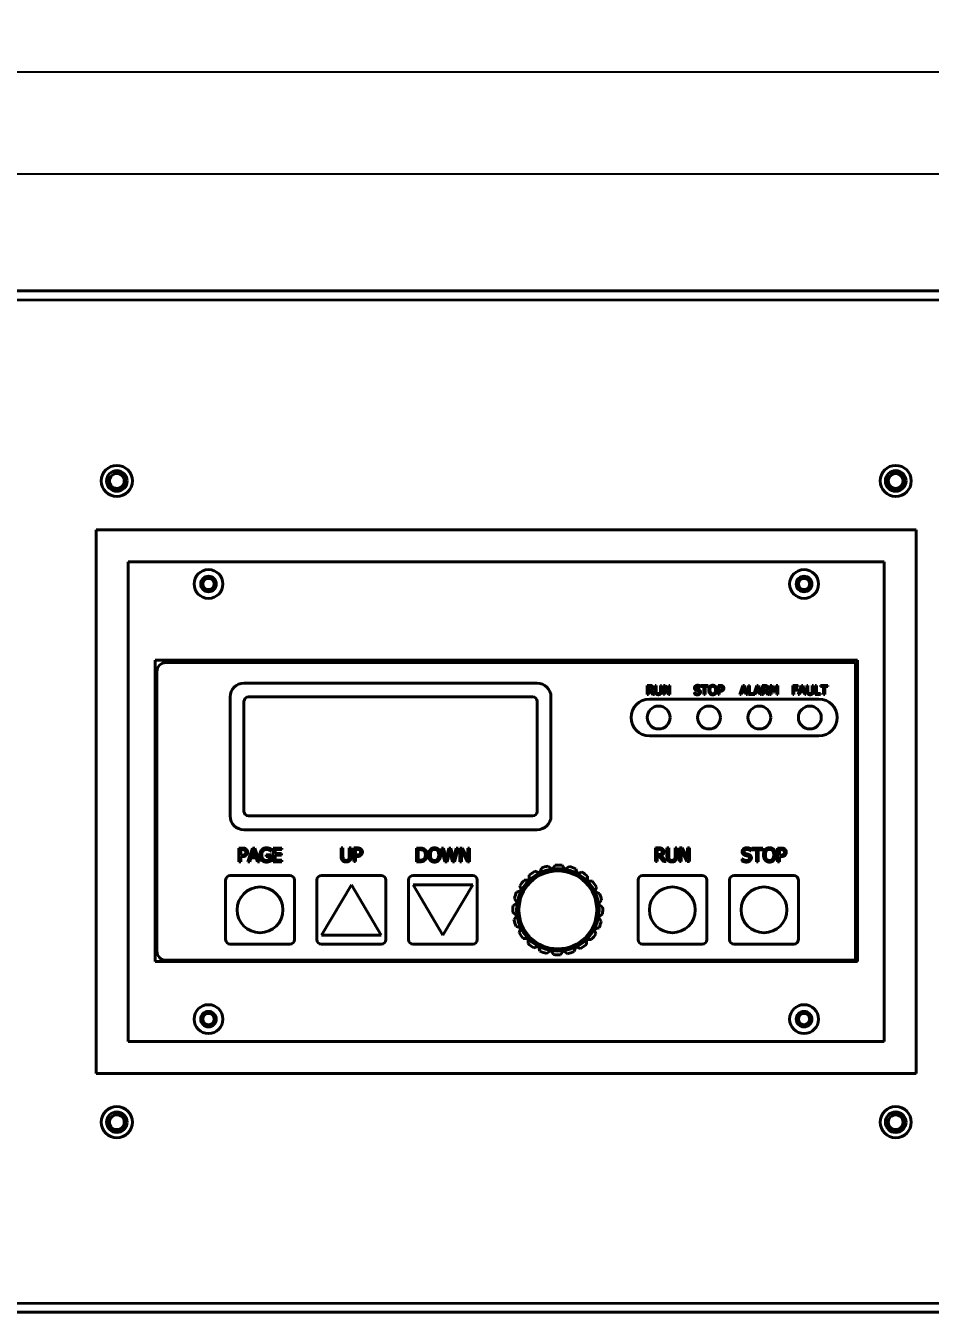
# Model space of a CAD drawing. Header units: millimetres. Extents: x 0 to 1682, y 0 to 1188.
# Drawn here: x 867.9 to 1065.4, y 654.1 to 935 of the extents above; entities that cross this region are included whole.
import ezdxf

# ---------------------------------------------------------------- set-up
doc = ezdxf.new("R2010")
doc.units = ezdxf.units.MM
doc.header["$LTSCALE"] = 2
for name, color, linetype, lineweight in [('가시적인 것(ISO)', 3, 'Continuous', 40), ('가시적인 좁은 것(ISO)', 3, 'Continuous', 35), ('치수(ISO)', 2, 'Continuous', 25)]:
    doc.layers.add(name, color=color, linetype=linetype, lineweight=lineweight)
doc.styles.add('치수 텍스트_PSTEK_POSCO', font='isocp.shx')
doc.dimstyles.new('치수_PSTEK_POSCO', dxfattribs={"dimscale": 2, "dimtxt": 3.5, "dimasz": 2.5, "dimexe": 2, "dimexo": 2.5, "dimgap": 1, "dimtad": 1, "dimrnd": 1e-08, "dimdsep": 46, "dimtxsty": '치수 텍스트_PSTEK_POSCO', "dimcen": 0.09, "dimdle": 10, "dimclrd": 7, "dimclre": 7, "dimclrt": 2, "dimadec": 1, "dimazin": 2, "dimtfac": 1, "dimtmove": 0, "dimatfit": 3, "dimfxl": 0, "dimtolj": 1, "dimlwd": -1, "dimlwe": -1, "dimarcsym": 0})

# ---------------------------------------------------------------- blocks, each defined once
blk = doc.blocks.new('*D22')
at = {"layer": 'Defpoints', "color": 0, "transparency": 16777216}
for p in [(552.82, 902.56), (1124.82, 862.37), (552.82, 858.37)]:
    blk.add_point(p, dxfattribs=at)
at = {"layer": '치수(ISO)', "color": 7, "transparency": 16777216}
for p, q in [((552.82, 863.37), (552.82, 906.56)), ((1124.82, 867.37), (1124.82, 906.56)), ((1119.82, 902.56), (557.82, 902.56))]:
    blk.add_line(p, q, dxfattribs=at)
for points in [[(557.82, 903.4), (557.82, 901.73), (552.82, 902.56)], [(1119.82, 903.4), (1119.82, 901.73), (1124.82, 902.56)]]:
    blk.add_solid(points, dxfattribs=at)
at = {"layer": '치수(ISO)', "color": 2, "transparency": 16777216, "insert": (832.31, 908.07), "char_height": 7, "attachment_point": 4, "style": '치수 텍스트_PSTEK_POSCO'}
blk.add_mtext('\\A1;572', dxfattribs=at)
blk = doc.blocks.new('*D23')
at = {"layer": 'Defpoints', "color": 0, "transparency": 16777216}
for p in [(1132.82, 924.91), (542.82, 872.62), (1132.82, 872.62)]:
    blk.add_point(p, dxfattribs=at)
at = {"layer": '치수(ISO)', "color": 7, "transparency": 16777216}
for p, q in [((542.82, 877.62), (542.82, 928.91)), ((1132.82, 877.62), (1132.82, 928.91)), ((547.82, 924.91), (1127.82, 924.91))]:
    blk.add_line(p, q, dxfattribs=at)
for points in [[(547.82, 925.74), (547.82, 924.07), (542.82, 924.91)], [(1127.82, 925.74), (1127.82, 924.07), (1132.82, 924.91)]]:
    blk.add_solid(points, dxfattribs=at)
at = {"layer": '치수(ISO)', "color": 2, "transparency": 16777216, "insert": (831.51, 930.41), "char_height": 7, "attachment_point": 4, "style": '치수 텍스트_PSTEK_POSCO'}
blk.add_mtext('\\A1;590', dxfattribs=at)

msp = doc.modelspace()

# ---------------------------------------------------------------- linework, layer by layer
at = {"layer": '가시적인 것(ISO)'}
for p, q in [((567.821, 877.117), (1097.821, 877.117)), ((883.321, 824.967), (1062.321, 824.967)), ((883.321, 706.267), (883.321, 824.967)), ((1062.321, 824.967), (1062.321, 706.267)), ((890.321, 817.967), (890.321, 713.267)), ((1055.321, 817.967), (890.321, 817.967)), ((1055.321, 713.267), (1055.321, 817.967)), ((896.171, 730.667), (896.171, 796.467)), ((896.171, 796.467), (1049.471, 796.467)), ((1049.071, 795.967), (898.571, 795.967)), ((1049.071, 730.967), (1049.071, 795.967)), ((1049.471, 796.467), (1049.471, 730.667)), ((896.571, 793.967), (896.571, 732.967)), ((979.571, 791.467), (915.571, 791.467)), ((1003.6, 788.989), (1003.6, 790.989)), ((1003.6, 790.989), (1004.116, 790.989)), ((1004.13, 790.758), (1003.866, 790.758)), ((1003.866, 790.758), (1003.866, 790.006)), ((1003.866, 790.006), (1004.1, 790.006)), ((1004.171, 789.784), (1003.866, 789.784)), ((1003.866, 789.784), (1003.866, 788.989)), ((1004.803, 788.989), (1004.171, 789.784)), ((1004.437, 789.859), (1005.148, 788.989)), ((1005.283, 789.741), (1005.283, 790.989)), ((1005.283, 790.989), (1005.549, 790.989)), ((1005.549, 790.989), (1005.549, 789.741)), ((1006.464, 789.734), (1006.464, 790.989)), ((1006.464, 790.989), (1006.73, 790.989)), ((1006.73, 790.989), (1006.73, 789.741)), ((1007.111, 788.989), (1007.111, 790.989)), ((1007.111, 790.989), (1007.489, 790.989)), ((1008.244, 788.989), (1007.359, 790.713)), ((1007.359, 790.713), (1007.359, 788.989)), ((1007.489, 790.989), (1008.294, 789.405)), ((1008.294, 789.405), (1008.294, 790.989)), ((1008.294, 790.989), (1008.542, 790.989)), ((1008.542, 790.989), (1008.542, 788.989)), ((1013.874, 789.087), (1013.874, 789.421)), ((1013.874, 789.421), (1013.894, 789.421)), ((1015.156, 790.556), (1015.137, 790.556)), ((1015.156, 790.873), (1015.156, 790.556)), ((1015.301, 790.731), (1015.301, 790.967)), ((1015.301, 790.967), (1016.908, 790.967)), ((1015.972, 790.731), (1015.301, 790.731)), ((1015.972, 788.967), (1015.972, 790.731)), ((1016.908, 790.731), (1016.237, 790.731)), ((1016.237, 790.731), (1016.237, 788.967)), ((1016.908, 790.967), (1016.908, 790.731)), ((1019.057, 788.967), (1019.057, 790.967)), ((1019.057, 790.967), (1019.56, 790.967)), ((1019.544, 790.737), (1019.323, 790.737)), ((1019.323, 790.737), (1019.323, 789.94)), ((1019.323, 789.94), (1019.505, 789.94)), ((1019.549, 789.713), (1019.323, 789.713)), ((1019.323, 789.713), (1019.323, 788.967)), ((1023.811, 788.967), (1024.485, 790.967)), ((1024.262, 789.527), (1024.08, 788.967)), ((1025.025, 789.527), (1024.262, 789.527)), ((1024.643, 790.695), (1024.335, 789.754)), ((1024.335, 789.754), (1024.952, 789.754)), ((1024.485, 790.967), (1024.813, 790.967)), ((1024.952, 789.754), (1024.643, 790.695)), ((1024.813, 790.967), (1025.487, 788.967)), ((1025.207, 788.967), (1025.025, 789.527)), ((1025.677, 788.967), (1025.677, 790.967)), ((1025.677, 790.967), (1025.942, 790.967)), ((1025.942, 790.967), (1025.942, 789.204)), ((1026.835, 788.987), (1027.503, 790.967)), ((1027.279, 789.527), (1027.098, 788.967)), ((1028.043, 789.527), (1027.279, 789.527)), ((1027.66, 790.695), (1027.352, 789.754)), ((1027.352, 789.754), (1027.97, 789.754)), ((1027.503, 790.967), (1027.831, 790.967)), ((1027.97, 789.754), (1027.66, 790.695)), ((1027.831, 790.967), (1028.505, 788.967)), ((1028.224, 788.967), (1028.043, 789.527)), ((1028.694, 788.967), (1028.694, 790.967)), ((1028.694, 790.967), (1029.21, 790.967)), ((1029.224, 790.737), (1028.96, 790.737)), ((1028.96, 790.737), (1028.96, 789.985)), ((1028.96, 789.985), (1029.194, 789.985)), ((1029.265, 789.763), (1028.96, 789.763)), ((1028.96, 789.763), (1028.96, 788.967)), ((1029.897, 788.967), (1029.265, 789.763)), ((1029.531, 789.838), (1030.242, 788.967)), ((1030.401, 788.967), (1030.401, 790.967)), ((1030.401, 790.967), (1030.764, 790.967)), ((1031.166, 789.519), (1030.649, 790.69)), ((1030.649, 790.69), (1030.649, 788.967)), ((1030.764, 790.967), (1031.263, 789.854)), ((1031.328, 789.519), (1031.166, 789.519)), ((1031.263, 789.854), (1031.746, 790.967)), ((1031.85, 790.69), (1031.328, 789.519)), ((1031.746, 790.967), (1032.116, 790.967)), ((1031.85, 788.967), (1031.85, 790.69)), ((1032.116, 790.967), (1032.116, 788.967)), ((1035.342, 788.989), (1035.342, 790.989)), ((1035.342, 790.989), (1036.538, 790.989)), ((1036.538, 790.752), (1035.608, 790.752)), ((1035.608, 790.752), (1035.608, 790.188)), ((1035.608, 790.188), (1036.499, 790.188)), ((1036.499, 789.951), (1035.608, 789.951)), ((1035.608, 789.951), (1035.608, 788.989)), ((1036.499, 790.188), (1036.499, 789.951)), ((1036.538, 790.989), (1036.538, 790.752)), ((1036.561, 788.989), (1037.235, 790.989)), ((1037.011, 789.548), (1036.83, 788.989)), ((1037.775, 789.548), (1037.011, 789.548)), ((1037.392, 790.716), (1037.084, 789.775)), ((1037.084, 789.775), (1037.702, 789.775)), ((1037.235, 790.989), (1037.562, 790.989)), ((1037.702, 789.775), (1037.392, 790.716)), ((1037.562, 790.989), (1038.237, 788.989)), ((1037.956, 788.989), (1037.775, 789.548)), ((1038.402, 789.741), (1038.402, 790.989)), ((1038.402, 790.989), (1038.668, 790.989)), ((1038.668, 790.989), (1038.668, 789.741)), ((1039.583, 789.734), (1039.583, 790.989)), ((1039.583, 790.989), (1039.849, 790.989)), ((1039.849, 790.989), (1039.849, 789.741)), ((1040.23, 788.989), (1040.23, 790.989)), ((1040.23, 790.989), (1040.496, 790.989)), ((1040.496, 790.989), (1040.496, 789.225)), ((1041.394, 790.752), (1041.394, 790.989)), ((1041.394, 790.989), (1043.002, 790.989)), ((1042.065, 790.752), (1041.394, 790.752)), ((1042.065, 788.989), (1042.065, 790.752)), ((1043.002, 790.752), (1042.331, 790.752)), ((1042.331, 790.752), (1042.331, 788.989)), ((1043.002, 790.989), (1043.002, 790.752)), ((912.571, 788.467), (912.571, 762.467)), ((915.571, 763.467), (915.571, 787.467)), ((916.571, 788.467), (978.571, 788.467)), ((979.571, 787.467), (979.571, 763.467)), ((982.571, 762.467), (982.571, 788.467)), ((1003.866, 788.989), (1003.6, 788.989)), ((1041.071, 787.967), (1004.071, 787.967)), ((1005.148, 788.989), (1004.803, 788.989)), ((1007.359, 788.989), (1007.111, 788.989)), ((1008.542, 788.989), (1008.244, 788.989)), ((1016.237, 788.967), (1015.972, 788.967)), ((1019.323, 788.967), (1019.057, 788.967)), ((1024.08, 788.967), (1023.811, 788.967)), ((1025.487, 788.967), (1025.207, 788.967)), ((1027.098, 788.967), (1025.677, 788.967)), ((1025.942, 789.204), (1026.835, 789.204)), ((1026.835, 789.204), (1026.835, 788.987)), ((1028.505, 788.967), (1028.224, 788.967)), ((1028.96, 788.967), (1028.694, 788.967)), ((1030.242, 788.967), (1029.897, 788.967)), ((1030.649, 788.967), (1030.401, 788.967)), ((1032.116, 788.967), (1031.85, 788.967)), ((1035.608, 788.989), (1035.342, 788.989)), ((1036.83, 788.989), (1036.561, 788.989)), ((1038.237, 788.989), (1037.956, 788.989)), ((1041.389, 788.989), (1040.23, 788.989)), ((1040.496, 789.225), (1041.389, 789.225)), ((1041.389, 789.225), (1041.389, 788.989)), ((1042.331, 788.989), (1042.065, 788.989)), ((1004.071, 779.967), (1041.071, 779.967)), ((978.571, 762.467), (916.571, 762.467)), ((915.571, 759.467), (979.571, 759.467)), ((914.465, 752.47), (914.465, 755.47)), ((914.465, 755.47), (915.219, 755.47)), ((915.195, 755.125), (914.864, 755.125)), ((914.864, 755.125), (914.864, 753.929)), ((914.864, 753.929), (915.136, 753.929)), ((915.202, 753.588), (914.864, 753.588)), ((914.864, 753.588), (914.864, 752.47)), ((916.418, 752.47), (917.429, 755.47)), ((917.094, 753.309), (916.821, 752.47)), ((918.239, 753.309), (917.094, 753.309)), ((917.665, 755.061), (917.203, 753.649)), ((917.203, 753.649), (918.129, 753.649)), ((917.429, 755.47), (917.92, 755.47)), ((918.129, 753.649), (917.665, 755.061)), ((917.92, 755.47), (918.931, 752.47)), ((918.511, 752.47), (918.239, 753.309)), ((920.38, 753.63), (920.38, 753.98)), ((920.38, 753.98), (921.47, 753.98)), ((921.076, 753.63), (920.38, 753.63)), ((921.076, 752.854), (921.076, 753.63)), ((921.457, 754.784), (921.423, 754.784)), ((921.457, 755.266), (921.457, 754.784)), ((921.47, 753.98), (921.47, 752.669)), ((921.97, 752.47), (921.97, 755.47)), ((921.97, 755.47), (923.847, 755.47)), ((923.847, 755.115), (922.369, 755.115)), ((922.369, 755.115), (922.369, 754.293)), ((922.369, 754.293), (923.747, 754.293)), ((923.747, 753.938), (922.369, 753.938)), ((922.369, 753.938), (922.369, 752.825)), ((922.369, 752.825), (923.847, 752.825)), ((923.747, 754.293), (923.747, 753.938)), ((923.847, 755.47), (923.847, 755.115)), ((923.847, 752.825), (923.847, 752.47)), ((936.778, 753.627), (936.778, 755.499)), ((936.778, 755.499), (937.177, 755.499)), ((937.177, 755.499), (937.177, 753.627)), ((938.55, 753.617), (938.55, 755.499)), ((938.55, 755.499), (938.949, 755.499)), ((938.949, 755.499), (938.949, 753.627)), ((939.52, 752.499), (939.52, 755.499)), ((939.52, 755.499), (940.274, 755.499)), ((940.25, 755.154), (939.919, 755.154)), ((939.919, 755.154), (939.919, 753.958)), ((939.919, 753.958), (940.191, 753.958)), ((940.257, 753.617), (939.919, 753.617)), ((939.919, 753.617), (939.919, 752.499)), ((953.209, 752.467), (953.209, 755.467)), ((953.209, 755.467), (953.892, 755.467)), ((953.912, 755.122), (953.608, 755.122)), ((953.608, 755.122), (953.608, 752.813)), ((953.608, 752.813), (953.912, 752.813)), ((959.442, 752.467), (958.677, 755.467)), ((958.677, 755.467), (959.088, 755.467)), ((959.088, 755.467), (959.69, 752.98)), ((959.69, 752.98), (960.289, 755.467)), ((960.478, 754.957), (959.885, 752.467)), ((960.289, 755.467), (960.694, 755.467)), ((961.088, 752.467), (960.478, 754.957)), ((960.694, 755.467), (961.297, 752.951)), ((961.297, 752.951), (961.898, 755.467)), ((962.289, 755.467), (961.536, 752.467)), ((961.898, 755.467), (962.289, 755.467)), ((962.647, 752.467), (962.647, 755.467)), ((962.647, 755.467), (963.213, 755.467)), ((964.346, 752.467), (963.019, 755.054)), ((963.019, 755.054), (963.019, 752.467)), ((963.213, 755.467), (964.421, 753.092)), ((964.421, 753.092), (964.421, 755.467)), ((964.421, 755.467), (964.793, 755.467)), ((964.793, 755.467), (964.793, 752.467)), ((1005.365, 752.499), (1005.365, 755.499)), ((1005.365, 755.499), (1006.138, 755.499)), ((1006.16, 755.154), (1005.764, 755.154)), ((1005.764, 755.154), (1005.764, 754.026)), ((1005.764, 754.026), (1006.114, 754.026)), ((1006.221, 753.693), (1005.764, 753.693)), ((1005.764, 753.693), (1005.764, 752.499)), ((1007.169, 752.499), (1006.221, 753.693)), ((1006.619, 753.805), (1007.687, 752.499)), ((1007.888, 753.627), (1007.888, 755.499)), ((1007.888, 755.499), (1008.287, 755.499)), ((1008.287, 755.499), (1008.287, 753.627)), ((1009.661, 753.617), (1009.661, 755.499)), ((1009.661, 755.499), (1010.059, 755.499)), ((1010.059, 755.499), (1010.059, 753.627)), ((1010.631, 752.499), (1010.631, 755.499)), ((1010.631, 755.499), (1011.197, 755.499)), ((1012.33, 752.499), (1011.003, 755.086)), ((1011.003, 755.086), (1011.003, 752.499)), ((1011.197, 755.499), (1012.406, 753.124)), ((1012.406, 753.124), (1012.406, 755.499)), ((1012.406, 755.499), (1012.777, 755.499)), ((1012.777, 755.499), (1012.777, 752.499)), ((1024.276, 752.647), (1024.276, 753.148)), ((1024.276, 753.148), (1024.305, 753.148)), ((1026.199, 754.85), (1026.17, 754.85)), ((1026.199, 755.326), (1026.199, 754.85)), ((1026.415, 755.113), (1026.415, 755.467)), ((1026.415, 755.467), (1028.827, 755.467)), ((1027.422, 755.113), (1026.415, 755.113)), ((1027.422, 752.467), (1027.422, 755.113)), ((1028.827, 755.113), (1027.82, 755.113)), ((1027.82, 755.113), (1027.82, 752.467)), ((1028.827, 755.467), (1028.827, 755.113)), ((1032.051, 752.467), (1032.051, 755.467)), ((1032.051, 755.467), (1032.804, 755.467)), ((1032.78, 755.122), (1032.449, 755.122)), ((1032.449, 755.122), (1032.449, 753.926)), ((1032.449, 753.926), (1032.722, 753.926)), ((1032.787, 753.586), (1032.449, 753.586)), ((1032.449, 753.586), (1032.449, 752.467)), ((914.864, 752.47), (914.465, 752.47)), ((916.821, 752.47), (916.418, 752.47)), ((918.931, 752.47), (918.511, 752.47)), ((923.847, 752.47), (921.97, 752.47)), ((939.919, 752.499), (939.52, 752.499)), ((953.9, 752.467), (953.209, 752.467)), ((959.885, 752.467), (959.442, 752.467)), ((961.536, 752.467), (961.088, 752.467)), ((963.019, 752.467), (962.647, 752.467)), ((964.793, 752.467), (964.346, 752.467)), ((980.118, 750.053), (979.089, 750.406)), ((980.472, 751.082), (980.118, 750.053)), ((982.81, 750.879), (981.94, 751.533)), ((983.465, 751.749), (982.81, 750.879)), ((985.626, 750.832), (985, 751.723)), ((986.517, 751.457), (985.626, 750.832)), ((988.289, 749.918), (987.97, 750.959)), ((989.33, 750.237), (988.289, 749.918)), ((1005.764, 752.499), (1005.365, 752.499)), ((1007.687, 752.499), (1007.169, 752.499)), ((1011.003, 752.499), (1010.631, 752.499)), ((1012.777, 752.499), (1012.33, 752.499)), ((1027.82, 752.467), (1027.422, 752.467)), ((1032.449, 752.467), (1032.051, 752.467)), ((911.571, 748.467), (911.571, 735.467)), ((925.571, 749.467), (912.571, 749.467)), ((926.571, 735.467), (926.571, 748.467)), ((931.501, 748.467), (931.501, 735.467)), ((945.501, 749.467), (932.501, 749.467)), ((932.501, 736.467), (939.001, 747.467)), ((939.001, 747.467), (945.501, 736.467)), ((946.501, 735.467), (946.501, 748.467)), ((951.501, 748.467), (951.501, 735.467)), ((965.501, 749.467), (952.501, 749.467)), ((959.001, 736.467), (952.501, 747.467)), ((952.501, 747.467), (965.501, 747.467)), ((965.501, 747.467), (959.001, 736.467)), ((966.501, 735.467), (966.501, 748.467)), ((975.801, 747.226), (976.121, 746.185)), ((977.813, 748.436), (976.725, 748.454)), ((977.831, 749.524), (977.813, 748.436)), ((990.539, 748.226), (990.557, 749.314)), ((991.628, 748.208), (990.539, 748.226)), ((1001.571, 748.467), (1001.571, 735.467)), ((1015.571, 749.467), (1002.571, 749.467)), ((1016.571, 735.467), (1016.571, 748.467)), ((1021.571, 748.467), (1021.571, 735.467)), ((1035.571, 749.467), (1022.571, 749.467)), ((1036.571, 735.467), (1036.571, 748.467)), ((974.581, 744.413), (975.206, 743.522)), ((976.121, 746.185), (975.08, 745.866)), ((992.157, 745.92), (992.51, 746.95)), ((993.186, 745.567), (992.157, 745.92)), ((975.206, 743.522), (974.315, 742.897)), ((992.982, 743.228), (993.637, 744.098)), ((993.852, 742.574), (992.982, 743.228)), ((974.29, 741.361), (975.16, 740.707)), ((975.16, 740.707), (974.506, 739.837)), ((992.936, 740.413), (993.827, 741.038)), ((993.561, 739.522), (992.936, 740.413)), ((945.501, 736.467), (932.501, 736.467)), ((974.956, 738.368), (975.986, 738.015)), ((975.986, 738.015), (975.632, 736.985)), ((992.022, 737.75), (993.062, 738.069)), ((992.341, 736.709), (992.022, 737.75)), ((912.571, 734.467), (925.571, 734.467)), ((932.501, 734.467), (945.501, 734.467)), ((952.501, 734.467), (965.501, 734.467)), ((976.515, 735.727), (977.603, 735.709)), ((977.603, 735.709), (977.585, 734.621)), ((978.813, 733.698), (979.853, 734.017)), ((979.853, 734.017), (980.173, 732.976)), ((987.671, 732.852), (988.024, 733.882)), ((988.024, 733.882), (989.054, 733.529)), ((990.311, 734.411), (990.329, 735.499)), ((990.329, 735.499), (991.418, 735.481)), ((1002.571, 734.467), (1015.571, 734.467)), ((1022.571, 734.467), (1035.571, 734.467)), ((1049.471, 730.667), (896.171, 730.667)), ((898.571, 730.967), (1049.071, 730.967)), ((981.626, 732.478), (982.517, 733.103)), ((982.517, 733.103), (983.142, 732.212)), ((984.678, 732.186), (985.332, 733.056)), ((985.332, 733.056), (986.202, 732.402)), ((890.321, 713.267), (1055.321, 713.267)), ((1062.321, 706.267), (883.321, 706.267)), ((1097.821, 654.117), (567.821, 654.117))]:
    msp.add_line(p, q, dxfattribs=at)
for centre, radius in [((887.821, 835.617), 3.4), ((887.821, 835.617), 2.25), ((887.821, 835.617), 1.621), ((1057.821, 835.617), 3.4), ((1057.821, 835.617), 2.25), ((1057.821, 835.617), 1.621), ((907.821, 813.117), 3.15), ((907.821, 813.117), 1.7), ((1037.821, 813.117), 3.15), ((1037.821, 813.117), 1.7), ((907.821, 813.117), 1.229), ((1037.821, 813.117), 1.229), ((1006.071, 783.967), 2.5), ((1017.071, 783.967), 2.5), ((1028.071, 783.967), 2.5), ((1039.071, 783.967), 2.5), ((984.071, 741.967), 9), ((984.071, 741.967), 8.5), ((919.071, 741.967), 5), ((1009.071, 741.967), 5), ((1029.071, 741.967), 5), ((907.821, 718.117), 3.15), ((907.821, 718.117), 1.7), ((907.821, 718.117), 1.229), ((1037.821, 718.117), 3.15), ((1037.821, 718.117), 1.7), ((1037.821, 718.117), 1.229), ((887.821, 695.617), 3.4), ((887.821, 695.617), 2.25), ((887.821, 695.617), 1.621), ((1057.821, 695.617), 3.4), ((1057.821, 695.617), 2.25), ((1057.821, 695.617), 1.621)]:
    msp.add_circle(centre, radius, dxfattribs=at)
for centre, radius, start, end in [((898.571, 793.967), 2, 90, 180), ((915.571, 788.467), 3, 90, 180), ((979.571, 788.467), 3, 0, 90), ((916.571, 787.467), 1, 90, 180), ((978.571, 787.467), 1, 0, 90), ((1004.071, 783.967), 4, 90, 270), ((1041.071, 783.967), 4, 270, 90), ((915.571, 762.467), 3, 180, 270), ((916.571, 763.467), 1, 180, 270), ((978.571, 763.467), 1, 270, 0), ((979.571, 762.467), 3, 270, 0), ((984.071, 741.967), 9.8, 120.55901, 129.54933), ((984.071, 741.967), 9.8, 102.55901, 111.54933), ((984.071, 741.967), 9.8, 84.55901, 93.54933), ((984.071, 741.967), 9.8, 66.55901, 75.54933), ((984.071, 741.967), 9.8, 48.55901, 57.54933), ((912.571, 748.467), 1, 90, 180), ((925.571, 748.467), 1, 0, 90), ((932.501, 748.467), 1, 90, 180), ((945.501, 748.467), 1, 0, 90), ((952.501, 748.467), 1, 90, 180), ((965.501, 748.467), 1, 0, 90), ((984.071, 741.967), 9.8, 138.55901, 147.54933), ((984.071, 741.967), 9.8, 30.55901, 39.54933), ((1002.571, 748.467), 1, 90, 180), ((1015.571, 748.467), 1, 0, 90), ((1022.571, 748.467), 1, 90, 180), ((1035.571, 748.467), 1, 0, 90), ((984.071, 741.967), 9.8, 156.55901, 165.54933), ((984.071, 741.967), 9.8, 12.55901, 21.54933), ((984.071, 741.967), 9.8, 174.55901, 183.54933), ((984.071, 741.967), 9.8, 354.55901, 3.54933), ((984.071, 741.967), 9.8, 192.55901, 201.54933), ((984.071, 741.967), 9.8, 336.55901, 345.54933), ((984.071, 741.967), 9.8, 210.55901, 219.54933), ((984.071, 741.967), 9.8, 318.55901, 327.54933), ((912.571, 735.467), 1, 180, 270), ((925.571, 735.467), 1, 270, 0), ((932.501, 735.467), 1, 180, 270), ((945.501, 735.467), 1, 270, 0), ((952.501, 735.467), 1, 180, 270), ((965.501, 735.467), 1, 270, 0), ((984.071, 741.967), 9.8, 228.55901, 237.54933), ((984.071, 741.967), 9.8, 300.55901, 309.54933), ((1002.571, 735.467), 1, 180, 270), ((1015.571, 735.467), 1, 270, 0), ((1022.571, 735.467), 1, 180, 270), ((1035.571, 735.467), 1, 270, 0), ((898.571, 732.967), 2, 180, 270), ((984.071, 741.967), 9.8, 246.55901, 255.54933), ((984.071, 741.967), 9.8, 264.55901, 273.54933), ((984.071, 741.967), 9.8, 282.55901, 291.54933)]:
    msp.add_arc(centre, radius, start, end, dxfattribs=at)
for points in [[(1004.1, 790.006), (1004.215, 790.006), (1004.398, 790.047), (1004.461, 790.11)], [(1004.116, 790.989), (1004.288, 790.989), (1004.519, 790.951), (1004.625, 790.883)], [(1004.448, 790.69), (1004.391, 790.728), (1004.241, 790.758), (1004.13, 790.758)], [(1004.852, 790.446), (1004.852, 790.227), (1004.628, 789.93), (1004.437, 789.859)], [(1004.574, 790.425), (1004.574, 790.512), (1004.513, 790.647), (1004.448, 790.69)], [(1004.461, 790.11), (1004.519, 790.165), (1004.574, 790.321), (1004.574, 790.425)], [(1004.625, 790.883), (1004.73, 790.815), (1004.852, 790.603), (1004.852, 790.446)], [(1005.474, 789.131), (1005.369, 789.235), (1005.283, 789.527), (1005.283, 789.741)], [(1005.549, 789.741), (1005.549, 789.601), (1005.584, 789.413), (1005.634, 789.337)], [(1005.634, 789.337), (1005.688, 789.256), (1005.873, 789.173), (1006.006, 789.173)], [(1006.006, 789.173), (1006.13, 789.173), (1006.325, 789.256), (1006.378, 789.337)], [(1006.378, 789.337), (1006.429, 789.413), (1006.464, 789.6), (1006.464, 789.734)], [(1006.73, 789.741), (1006.73, 789.532), (1006.646, 789.233), (1006.539, 789.131)], [(1013.889, 790.431), (1013.889, 790.674), (1014.268, 791.003), (1014.561, 791.003)], [(1014.019, 790.07), (1013.957, 790.136), (1013.889, 790.314), (1013.889, 790.431)], [(1013.894, 789.421), (1014.025, 789.298), (1014.357, 789.162), (1014.511, 789.162)], [(1014.349, 789.893), (1014.245, 789.92), (1014.082, 790.003), (1014.019, 790.07)], [(1014.579, 790.773), (1014.395, 790.773), (1014.166, 790.6), (1014.166, 790.459)], [(1014.166, 790.459), (1014.166, 790.332), (1014.301, 790.181), (1014.427, 790.147)], [(1014.711, 789.802), (1014.618, 789.828), (1014.464, 789.864), (1014.349, 789.893)], [(1014.427, 790.147), (1014.511, 790.125), (1014.756, 790.066), (1014.837, 790.042)], [(1014.511, 789.162), (1014.732, 789.162), (1014.957, 789.345), (1014.957, 789.496)], [(1014.561, 791.003), (1014.73, 791.003), (1015.028, 790.937), (1015.156, 790.873)], [(1015.137, 790.556), (1015.041, 790.643), (1014.743, 790.773), (1014.579, 790.773)], [(1014.957, 789.496), (1014.957, 789.616), (1014.839, 789.765), (1014.711, 789.802)], [(1014.837, 790.042), (1015.043, 789.979), (1015.234, 789.724), (1015.234, 789.538)], [(1015.234, 789.538), (1015.234, 789.42), (1015.138, 789.193), (1015.053, 789.113)], [(1016.997, 789.967), (1016.997, 790.219), (1017.122, 790.601), (1017.237, 790.739)], [(1017.236, 789.198), (1017.121, 789.331), (1016.997, 789.721), (1016.997, 789.967)], [(1017.237, 790.739), (1017.354, 790.872), (1017.68, 791.01), (1017.881, 791.01)], [(1017.438, 790.572), (1017.359, 790.47), (1017.275, 790.162), (1017.275, 789.967)], [(1017.275, 789.967), (1017.275, 789.574), (1017.605, 789.155), (1017.882, 789.155)], [(1017.882, 790.779), (1017.738, 790.779), (1017.521, 790.679), (1017.438, 790.572)], [(1017.881, 791.01), (1018.085, 791.01), (1018.412, 790.867), (1018.526, 790.739)], [(1018.325, 790.572), (1018.245, 790.676), (1018.022, 790.779), (1017.882, 790.779)], [(1017.882, 789.155), (1018.16, 789.155), (1018.489, 789.574), (1018.489, 789.967)], [(1018.489, 789.967), (1018.489, 790.165), (1018.403, 790.472), (1018.325, 790.572)], [(1018.526, 790.739), (1018.639, 790.606), (1018.766, 790.217), (1018.766, 789.967)], [(1018.766, 789.967), (1018.766, 789.724), (1018.643, 789.331), (1018.526, 789.198)], [(1019.505, 789.94), (1019.667, 789.94), (1019.866, 789.992), (1019.931, 790.06)], [(1019.9, 790.661), (1019.837, 790.703), (1019.668, 790.737), (1019.544, 790.737)], [(1020.147, 789.92), (1020.043, 789.818), (1019.762, 789.713), (1019.549, 789.713)], [(1019.56, 790.967), (1019.738, 790.967), (1019.988, 790.909), (1020.083, 790.843)], [(1020.044, 790.356), (1020.044, 790.46), (1019.973, 790.613), (1019.9, 790.661)], [(1019.931, 790.06), (1019.991, 790.12), (1020.044, 790.261), (1020.044, 790.356)], [(1020.083, 790.843), (1020.195, 790.767), (1020.322, 790.532), (1020.322, 790.365)], [(1020.322, 790.365), (1020.322, 790.235), (1020.229, 790.002), (1020.147, 789.92)], [(1029.194, 789.985), (1029.309, 789.985), (1029.492, 790.026), (1029.555, 790.089)], [(1029.21, 790.967), (1029.382, 790.967), (1029.613, 790.93), (1029.719, 790.862)], [(1029.542, 790.669), (1029.485, 790.707), (1029.335, 790.737), (1029.224, 790.737)], [(1029.946, 790.425), (1029.946, 790.206), (1029.722, 789.909), (1029.531, 789.838)], [(1029.668, 790.403), (1029.668, 790.491), (1029.607, 790.626), (1029.542, 790.669)], [(1029.555, 790.089), (1029.613, 790.144), (1029.668, 790.3), (1029.668, 790.403)], [(1029.719, 790.862), (1029.824, 790.794), (1029.946, 790.582), (1029.946, 790.425)], [(1038.593, 789.131), (1038.488, 789.235), (1038.402, 789.527), (1038.402, 789.741)], [(1038.668, 789.741), (1038.668, 789.601), (1038.703, 789.413), (1038.754, 789.337)], [(1038.754, 789.337), (1038.807, 789.256), (1038.992, 789.173), (1039.125, 789.173)], [(1039.125, 789.173), (1039.25, 789.173), (1039.444, 789.256), (1039.497, 789.337)], [(1039.497, 789.337), (1039.548, 789.413), (1039.583, 789.6), (1039.583, 789.734)], [(1039.849, 789.741), (1039.849, 789.532), (1039.765, 789.233), (1039.658, 789.131)], [(1006.006, 788.946), (1005.829, 788.946), (1005.566, 789.039), (1005.474, 789.131)], [(1006.539, 789.131), (1006.443, 789.037), (1006.19, 788.946), (1006.006, 788.946)], [(1014.531, 788.932), (1014.314, 788.932), (1014.009, 789.023), (1013.874, 789.087)], [(1015.053, 789.113), (1014.957, 789.026), (1014.714, 788.932), (1014.531, 788.932)], [(1017.881, 788.925), (1017.678, 788.925), (1017.354, 789.063), (1017.236, 789.198)], [(1018.526, 789.198), (1018.403, 789.058), (1018.077, 788.925), (1017.881, 788.925)], [(1039.125, 788.946), (1038.948, 788.946), (1038.685, 789.039), (1038.593, 789.131)], [(1039.658, 789.131), (1039.562, 789.037), (1039.309, 788.946), (1039.125, 788.946)], [(915.136, 753.929), (915.38, 753.929), (915.679, 754.006), (915.776, 754.108)], [(915.73, 755.01), (915.635, 755.074), (915.382, 755.125), (915.195, 755.125)], [(916.099, 753.899), (915.944, 753.746), (915.523, 753.588), (915.202, 753.588)], [(915.219, 755.47), (915.487, 755.47), (915.861, 755.382), (916.004, 755.283)], [(915.946, 754.553), (915.946, 754.709), (915.839, 754.938), (915.73, 755.01)], [(915.776, 754.108), (915.866, 754.198), (915.946, 754.41), (915.946, 754.553)], [(916.004, 755.283), (916.172, 755.168), (916.362, 754.816), (916.362, 754.566)], [(916.362, 754.566), (916.362, 754.371), (916.223, 754.021), (916.099, 753.899)], [(919.046, 753.972), (919.046, 754.335), (919.25, 754.908), (919.44, 755.113)], [(919.437, 752.803), (919.247, 753.002), (919.046, 753.591), (919.046, 753.972)], [(920.473, 752.412), (920.154, 752.412), (919.627, 752.606), (919.437, 752.803)], [(919.44, 755.113), (919.622, 755.309), (920.157, 755.523), (920.475, 755.523)], [(920.429, 755.178), (919.996, 755.178), (919.461, 754.527), (919.461, 753.985)], [(919.461, 753.985), (919.461, 753.683), (919.602, 753.231), (919.736, 753.075)], [(919.736, 753.075), (919.865, 752.92), (920.23, 752.757), (920.458, 752.757)], [(921.044, 755.037), (920.923, 755.098), (920.609, 755.178), (920.429, 755.178)], [(920.458, 752.757), (920.626, 752.757), (920.961, 752.805), (921.076, 752.854)], [(920.475, 755.523), (920.628, 755.523), (920.906, 755.48), (921.032, 755.441)], [(921.032, 755.441), (921.134, 755.412), (921.382, 755.305), (921.457, 755.266)], [(921.423, 754.784), (921.348, 754.85), (921.19, 754.969), (921.044, 755.037)], [(937.065, 752.713), (936.907, 752.869), (936.778, 753.306), (936.778, 753.627)], [(937.177, 753.627), (937.177, 753.418), (937.23, 753.136), (937.306, 753.022)], [(937.306, 753.022), (937.386, 752.9), (937.663, 752.776), (937.862, 752.776)], [(937.862, 752.776), (938.049, 752.776), (938.341, 752.9), (938.421, 753.022)], [(938.421, 753.022), (938.497, 753.136), (938.55, 753.416), (938.55, 753.617)], [(938.949, 753.627), (938.949, 753.314), (938.823, 752.866), (938.662, 752.713)], [(940.191, 753.958), (940.434, 753.958), (940.733, 754.036), (940.831, 754.138)], [(940.784, 755.04), (940.69, 755.103), (940.437, 755.154), (940.25, 755.154)], [(941.154, 753.929), (940.998, 753.775), (940.578, 753.617), (940.257, 753.617)], [(940.274, 755.499), (940.541, 755.499), (940.916, 755.412), (941.059, 755.312)], [(941.001, 754.583), (941.001, 754.738), (940.894, 754.967), (940.784, 755.04)], [(940.831, 754.138), (940.921, 754.228), (941.001, 754.439), (941.001, 754.583)], [(941.059, 755.312), (941.227, 755.198), (941.417, 754.845), (941.417, 754.595)], [(941.417, 754.595), (941.417, 754.4), (941.278, 754.05), (941.154, 753.929)], [(953.892, 755.467), (954.315, 755.467), (954.797, 755.341), (954.967, 755.229)], [(954.704, 754.942), (954.544, 755.037), (954.182, 755.122), (953.912, 755.122)], [(953.912, 752.813), (954.177, 752.813), (954.578, 752.898), (954.741, 753.012)], [(955.159, 753.97), (955.159, 754.315), (954.93, 754.804), (954.704, 754.942)], [(954.741, 753.012), (954.95, 753.153), (955.159, 753.62), (955.159, 753.97)], [(955.575, 753.965), (955.575, 753.554), (955.241, 752.893), (954.962, 752.708)], [(954.967, 755.229), (955.256, 755.037), (955.575, 754.403), (955.575, 753.965)], [(955.837, 753.967), (955.837, 754.344), (956.024, 754.918), (956.197, 755.125)], [(956.194, 752.813), (956.022, 753.012), (955.837, 753.598), (955.837, 753.967)], [(957.162, 752.404), (956.858, 752.404), (956.372, 752.611), (956.194, 752.813)], [(956.197, 755.125), (956.372, 755.324), (956.861, 755.531), (957.162, 755.531)], [(956.498, 754.874), (956.379, 754.721), (956.253, 754.259), (956.253, 753.967)], [(956.253, 753.967), (956.253, 753.377), (956.749, 752.749), (957.165, 752.749)], [(957.165, 755.185), (956.948, 755.185), (956.622, 755.035), (956.498, 754.874)], [(957.162, 755.531), (957.468, 755.531), (957.959, 755.317), (958.13, 755.125)], [(958.13, 752.813), (957.945, 752.604), (957.456, 752.404), (957.162, 752.404)], [(957.828, 754.874), (957.709, 755.03), (957.374, 755.185), (957.165, 755.185)], [(957.165, 752.749), (957.58, 752.749), (958.074, 753.377), (958.074, 753.967)], [(958.074, 753.967), (958.074, 754.264), (957.945, 754.724), (957.828, 754.874)], [(958.13, 755.125), (958.3, 754.925), (958.489, 754.342), (958.489, 753.967)], [(958.489, 753.967), (958.489, 753.603), (958.305, 753.012), (958.13, 752.813)], [(1006.114, 754.026), (1006.286, 754.026), (1006.561, 754.087), (1006.656, 754.181)], [(1006.138, 755.499), (1006.396, 755.499), (1006.743, 755.443), (1006.901, 755.341)], [(1006.636, 755.052), (1006.551, 755.108), (1006.325, 755.154), (1006.16, 755.154)], [(1007.242, 754.685), (1007.242, 754.356), (1006.906, 753.912), (1006.619, 753.805)], [(1006.826, 754.653), (1006.826, 754.784), (1006.734, 754.986), (1006.636, 755.052)], [(1006.656, 754.181), (1006.743, 754.264), (1006.826, 754.497), (1006.826, 754.653)], [(1006.901, 755.341), (1007.059, 755.239), (1007.242, 754.92), (1007.242, 754.685)], [(1008.175, 752.713), (1008.017, 752.869), (1007.888, 753.306), (1007.888, 753.627)], [(1008.287, 753.627), (1008.287, 753.418), (1008.341, 753.136), (1008.416, 753.022)], [(1008.416, 753.022), (1008.496, 752.9), (1008.773, 752.776), (1008.973, 752.776)], [(1008.973, 752.776), (1009.16, 752.776), (1009.452, 752.9), (1009.532, 753.022)], [(1009.532, 753.022), (1009.607, 753.136), (1009.661, 753.416), (1009.661, 753.617)], [(1010.059, 753.627), (1010.059, 753.314), (1009.933, 752.866), (1009.773, 752.713)], [(1024.298, 754.663), (1024.298, 755.027), (1024.867, 755.521), (1025.307, 755.521)], [(1024.492, 754.121), (1024.4, 754.22), (1024.298, 754.488), (1024.298, 754.663)], [(1024.305, 753.148), (1024.502, 752.963), (1025, 752.759), (1025.231, 752.759)], [(1024.988, 753.856), (1024.833, 753.897), (1024.587, 754.021), (1024.492, 754.121)], [(1025.333, 755.176), (1025.056, 755.176), (1024.713, 754.916), (1024.713, 754.704)], [(1024.713, 754.704), (1024.713, 754.514), (1024.915, 754.288), (1025.105, 754.237)], [(1025.53, 753.72), (1025.392, 753.758), (1025.161, 753.812), (1024.988, 753.856)], [(1025.105, 754.237), (1025.231, 754.203), (1025.598, 754.116), (1025.72, 754.079)], [(1025.231, 752.759), (1025.562, 752.759), (1025.9, 753.034), (1025.9, 753.26)], [(1025.307, 755.521), (1025.559, 755.521), (1026.007, 755.421), (1026.199, 755.326)], [(1026.17, 754.85), (1026.026, 754.981), (1025.579, 755.176), (1025.333, 755.176)], [(1025.9, 753.26), (1025.9, 753.44), (1025.722, 753.664), (1025.53, 753.72)], [(1025.72, 754.079), (1026.029, 753.985), (1026.316, 753.603), (1026.316, 753.323)], [(1026.316, 753.323), (1026.316, 753.146), (1026.172, 752.805), (1026.043, 752.686)], [(1028.961, 753.967), (1028.961, 754.344), (1029.148, 754.918), (1029.32, 755.125)], [(1029.318, 752.813), (1029.145, 753.012), (1028.961, 753.598), (1028.961, 753.967)], [(1030.286, 752.404), (1029.982, 752.404), (1029.495, 752.611), (1029.318, 752.813)], [(1029.32, 755.125), (1029.495, 755.324), (1029.984, 755.531), (1030.286, 755.531)], [(1029.622, 754.874), (1029.503, 754.721), (1029.376, 754.259), (1029.376, 753.967)], [(1029.376, 753.967), (1029.376, 753.377), (1029.872, 752.749), (1030.288, 752.749)], [(1030.288, 755.185), (1030.072, 755.185), (1029.746, 755.035), (1029.622, 754.874)], [(1030.286, 755.531), (1030.592, 755.531), (1031.083, 755.317), (1031.253, 755.125)], [(1031.253, 752.813), (1031.068, 752.604), (1030.58, 752.404), (1030.286, 752.404)], [(1030.952, 754.874), (1030.833, 755.03), (1030.497, 755.185), (1030.288, 755.185)], [(1030.288, 752.749), (1030.704, 752.749), (1031.197, 753.377), (1031.197, 753.967)], [(1031.197, 753.967), (1031.197, 754.264), (1031.068, 754.724), (1030.952, 754.874)], [(1031.253, 755.125), (1031.423, 754.925), (1031.613, 754.342), (1031.613, 753.967)], [(1031.613, 753.967), (1031.613, 753.603), (1031.428, 753.012), (1031.253, 752.813)], [(1032.722, 753.926), (1032.965, 753.926), (1033.264, 754.004), (1033.361, 754.106)], [(1033.315, 755.008), (1033.22, 755.071), (1032.967, 755.122), (1032.78, 755.122)], [(1033.684, 753.897), (1033.529, 753.744), (1033.108, 753.586), (1032.787, 753.586)], [(1032.804, 755.467), (1033.072, 755.467), (1033.446, 755.38), (1033.589, 755.28)], [(1033.531, 754.551), (1033.531, 754.707), (1033.424, 754.935), (1033.315, 755.008)], [(1033.361, 754.106), (1033.451, 754.196), (1033.531, 754.408), (1033.531, 754.551)], [(1033.589, 755.28), (1033.757, 755.166), (1033.947, 754.814), (1033.947, 754.563)], [(1033.947, 754.563), (1033.947, 754.369), (1033.808, 754.019), (1033.684, 753.897)], [(921.027, 752.499), (920.879, 752.455), (920.641, 752.412), (920.473, 752.412)], [(921.47, 752.669), (921.394, 752.635), (921.136, 752.531), (921.027, 752.499)], [(937.862, 752.436), (937.597, 752.436), (937.203, 752.574), (937.065, 752.713)], [(938.662, 752.713), (938.519, 752.572), (938.139, 752.436), (937.862, 752.436)], [(954.962, 752.708), (954.733, 752.565), (954.264, 752.467), (953.9, 752.467)], [(1008.973, 752.436), (1008.708, 752.436), (1008.314, 752.574), (1008.175, 752.713)], [(1009.773, 752.713), (1009.629, 752.572), (1009.25, 752.436), (1008.973, 752.436)], [(1025.26, 752.414), (1024.935, 752.414), (1024.478, 752.55), (1024.276, 752.647)], [(1026.043, 752.686), (1025.9, 752.555), (1025.535, 752.414), (1025.26, 752.414)]]:
    msp.add_open_spline(points, degree=2, dxfattribs=at)
at = {"layer": '가시적인 좁은 것(ISO)'}
for p, q in [((1097.821, 875.117), (567.821, 875.117)), ((567.821, 656.117), (1097.821, 656.117))]:
    msp.add_line(p, q, dxfattribs=at)
for centre, radius in [((887.821, 835.617), 2), ((1057.821, 835.617), 2), ((907.821, 813.117), 1.5), ((1037.821, 813.117), 1.5), ((907.821, 718.117), 1.5), ((1037.821, 718.117), 1.5), ((887.821, 695.617), 2), ((1057.821, 695.617), 2)]:
    msp.add_arc(centre, radius, 170, 80, dxfattribs=at)

# ---------------------------------------------------------------- dimensions: what is measured, and where the dimension line sits
at = {"layer": '치수(ISO)', "color": 7}
dim = msp.add_linear_dim(base=(1132.821, 924.907), p1=(542.821, 872.617), p2=(1132.821, 872.617), dimstyle='치수_PSTEK_POSCO', override={"dimdec": 2, "dimtp": 0, "dimtm": 0, "dimtdec": 2, "dimtofl": 0, "dimatfit": 1}, dxfattribs=at)
dim.commit()
dim.dimension.update_dxf_attribs({"geometry": '*D23', "text_midpoint": (837.821, 924.907), "dimtype": 160})
dim = msp.add_linear_dim(base=(552.821, 902.564), p1=(1124.821, 862.367), p2=(552.821, 858.367), angle=180, dimstyle='치수_PSTEK_POSCO', override={"dimdec": 2, "dimtp": 0, "dimtm": 0, "dimtdec": 2, "dimtofl": 0, "dimatfit": 1}, dxfattribs=at)
dim.commit()
dim.dimension.update_dxf_attribs({"geometry": '*D22', "text_midpoint": (838.821, 902.564), "dimtype": 160})

doc.saveas('drawing.dxf')
